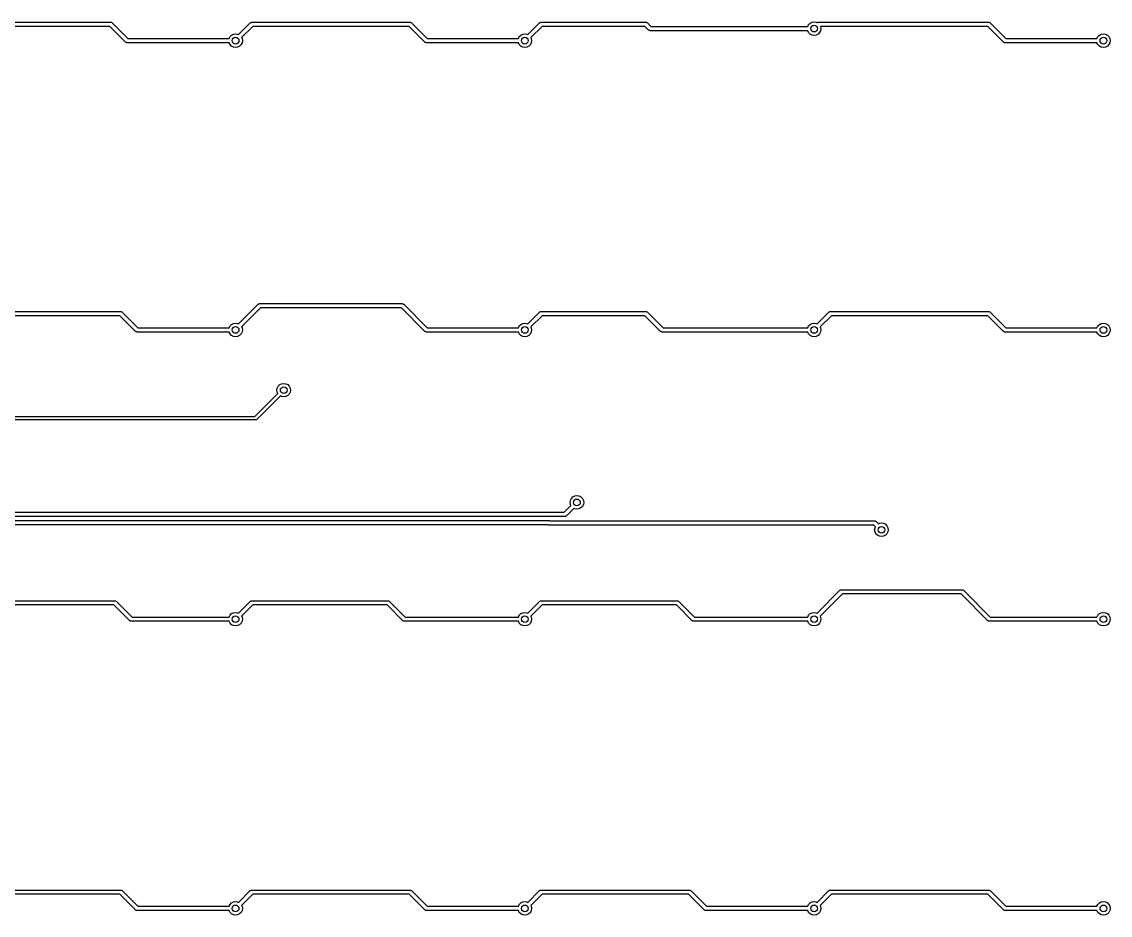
# Model space of a CAD drawing. Extents: x 3.43 to 10.86, y -3.06 to -0.6.
# Drawn here: x 8.346 to 10.864, y -3.055 to -0.988 of the extents above; entities that cross this region are included whole.
import ezdxf

# ---------------------------------------------------------------- set-up
doc = ezdxf.new("R2010")
doc.units = 0
doc.header["$MEASUREMENT"] = 0
doc.layers.add('BLACK', color=7, linetype='CONTINUOUS')

msp = doc.modelspace()

# ---------------------------------------------------------------- linework, layer by layer
at = {"layer": 'BLACK', "linetype": 'CONTINUOUS'}
for p, q in [((8.20864, -0.989192), (8.55152, -0.989192)), ((8.54949, -0.999034), (8.21068, -0.999034)), ((8.58575, -1.0353), (8.54949, -0.999034)), ((8.55152, -0.989192), (8.55239, -0.989317)), ((8.55239, -0.989317), (8.55257, -0.989305)), ((8.55257, -0.989305), (8.55267, -0.989358)), ((8.55267, -0.989358), (8.55292, -0.989394)), ((8.55292, -0.989394), (8.55394, -0.990052)), ((8.55394, -0.990052), (8.555, -0.990633)), ((8.555, -0.990633), (8.59127, -1.0269)), ((8.84717, -1.01791), (8.87445, -0.990633)), ((8.87997, -0.999034), (8.85413, -1.02487)), ((8.87445, -0.990633), (8.87515, -0.990109)), ((8.87515, -0.990109), (8.87527, -0.989972)), ((8.87527, -0.989972), (8.87538, -0.98994)), ((8.87538, -0.98994), (8.87558, -0.989788)), ((8.87558, -0.989788), (8.87677, -0.989533)), ((8.87677, -0.989533), (8.87793, -0.989192)), ((8.87793, -0.989192), (9.24394, -0.989192)), ((9.2419, -0.999034), (8.87997, -0.999034)), ((9.27817, -1.0353), (9.2419, -0.999034)), ((9.24394, -0.989192), (9.24481, -0.989317)), ((9.24481, -0.989317), (9.24499, -0.989305)), ((9.24499, -0.989305), (9.24508, -0.989358)), ((9.24508, -0.989358), (9.24534, -0.989394)), ((9.24534, -0.989394), (9.24635, -0.990052)), ((9.24635, -0.990052), (9.24742, -0.990633)), ((9.24742, -0.990633), (9.28369, -1.0269)), ((9.51646, -1.01791), (9.54374, -0.990633)), ((9.54926, -0.999034), (9.52342, -1.02487)), ((9.54374, -0.990633), (9.54444, -0.990109)), ((9.54444, -0.990109), (9.54456, -0.989972)), ((9.54456, -0.989972), (9.54467, -0.98994)), ((9.54467, -0.98994), (9.54487, -0.989788)), ((9.54487, -0.989788), (9.54606, -0.989533)), ((9.54606, -0.989533), (9.54722, -0.989192)), ((9.54722, -0.989192), (9.78942, -0.989192)), ((9.78738, -0.999034), (9.54926, -0.999034)), ((9.79577, -1.00742), (9.78738, -0.999034)), ((9.78942, -0.989192), (9.79029, -0.989317)), ((9.79029, -0.989317), (9.79047, -0.989305)), ((9.79047, -0.989305), (9.79057, -0.989358)), ((9.79057, -0.989358), (9.79082, -0.989394)), ((9.79082, -0.989394), (9.79184, -0.990052)), ((9.79184, -0.990052), (9.7929, -0.990633)), ((9.7929, -0.990633), (9.80128, -0.999015)), ((9.80128, -0.999015), (10.1639, -0.999015)), ((10.1639, -0.999015), (10.1661, -0.99468)), ((10.1661, -0.99468), (10.1695, -0.991196)), ((10.1695, -0.991196), (10.1739, -0.988959)), ((10.1739, -0.988959), (10.1788, -0.988189)), ((10.1788, -0.988189), (10.1837, -0.988959)), ((10.1837, -0.988959), (10.1859, -0.990082)), ((10.1859, -0.990082), (10.186, -0.989972)), ((10.186, -0.989972), (10.1861, -0.98994)), ((10.1861, -0.98994), (10.1863, -0.989788)), ((10.1863, -0.989788), (10.1875, -0.989533)), ((10.1875, -0.989533), (10.1886, -0.989192)), ((10.1886, -0.989192), (10.5825, -0.989192)), ((10.5805, -0.999034), (10.1938, -0.999034)), ((10.1938, -0.999034), (10.1938, -0.99907)), ((10.1938, -0.99907), (10.1945, -1.00394)), ((10.1945, -1.00394), (10.1938, -1.0088)), ((10.6168, -1.0353), (10.5805, -0.999034)), ((10.5825, -0.989192), (10.5834, -0.989317)), ((10.5834, -0.989317), (10.5836, -0.989305)), ((10.5836, -0.989305), (10.5837, -0.989358)), ((10.5837, -0.989358), (10.5839, -0.989394)), ((10.5839, -0.989394), (10.5849, -0.990052)), ((10.5849, -0.990052), (10.586, -0.990633)), ((10.586, -0.990633), (10.6223, -1.0269)), ((8.59127, -1.0269), (8.82527, -1.0269)), ((8.82527, -1.0269), (8.82748, -1.02257)), ((8.82748, -1.02257), (8.83096, -1.01908)), ((8.83096, -1.01908), (8.83535, -1.01685)), ((8.83535, -1.01685), (8.84022, -1.01608)), ((8.84022, -1.01608), (8.84509, -1.01685)), ((8.84509, -1.01685), (8.84717, -1.01791)), ((8.85413, -1.02487), (8.8552, -1.02696)), ((8.8552, -1.02696), (8.85597, -1.03182)), ((8.85597, -1.03182), (8.8552, -1.03669)), ((9.28369, -1.0269), (9.49456, -1.0269)), ((9.49456, -1.0269), (9.49677, -1.02257)), ((9.49677, -1.02257), (9.50025, -1.01908)), ((9.50025, -1.01908), (9.50464, -1.01685)), ((9.50464, -1.01685), (9.50951, -1.01608)), ((9.50951, -1.01608), (9.51438, -1.01685)), ((9.51438, -1.01685), (9.51646, -1.01791)), ((9.52342, -1.02487), (9.52449, -1.02696)), ((9.52449, -1.02696), (9.52526, -1.03182)), ((9.52526, -1.03182), (9.52449, -1.03669)), ((9.79683, -1.008), (9.79577, -1.00742)), ((9.79785, -1.00866), (9.79683, -1.008)), ((9.7981, -1.00869), (9.79785, -1.00866)), ((9.7982, -1.00874), (9.7981, -1.00869)), ((9.79838, -1.00873), (9.7982, -1.00874)), ((9.79925, -1.00886), (9.79838, -1.00873)), ((10.1639, -1.00886), (9.79925, -1.00886)), ((10.1661, -1.01319), (10.1639, -1.00886)), ((10.1695, -1.01668), (10.1661, -1.01319)), ((10.1739, -1.01891), (10.1695, -1.01668)), ((10.1788, -1.01968), (10.1739, -1.01891)), ((10.1837, -1.01891), (10.1788, -1.01968)), ((10.1881, -1.01668), (10.1837, -1.01891)), ((10.1915, -1.01319), (10.1881, -1.01668)), ((10.1938, -1.0088), (10.1915, -1.01319)), ((10.6223, -1.0269), (10.8331, -1.0269)), ((10.8331, -1.0269), (10.8354, -1.02257)), ((10.8354, -1.02257), (10.8388, -1.01908)), ((10.8388, -1.01908), (10.8432, -1.01685)), ((10.8432, -1.01685), (10.8481, -1.01608)), ((10.8481, -1.01608), (10.853, -1.01685)), ((10.853, -1.01685), (10.8573, -1.01908)), ((10.8573, -1.01908), (10.8608, -1.02257)), ((10.8608, -1.02257), (10.8631, -1.02696)), ((10.8631, -1.02696), (10.8638, -1.03182)), ((10.8638, -1.03182), (10.8631, -1.03669)), ((8.58682, -1.03588), (8.58575, -1.0353)), ((8.58784, -1.03654), (8.58682, -1.03588)), ((8.58809, -1.03658), (8.58784, -1.03654)), ((8.58819, -1.03663), (8.58809, -1.03658)), ((8.58837, -1.03662), (8.58819, -1.03663)), ((8.58923, -1.03674), (8.58837, -1.03662)), ((8.82527, -1.03674), (8.58923, -1.03674)), ((8.82748, -1.04108), (8.82527, -1.03674)), ((8.83096, -1.04456), (8.82748, -1.04108)), ((8.83535, -1.0468), (8.83096, -1.04456)), ((8.84022, -1.04757), (8.83535, -1.0468)), ((8.84509, -1.0468), (8.84022, -1.04757)), ((8.84948, -1.04456), (8.84509, -1.0468)), ((8.85296, -1.04108), (8.84948, -1.04456)), ((8.8552, -1.03669), (8.85296, -1.04108)), ((9.27923, -1.03588), (9.27817, -1.0353)), ((9.28025, -1.03654), (9.27923, -1.03588)), ((9.2805, -1.03658), (9.28025, -1.03654)), ((9.2806, -1.03663), (9.2805, -1.03658)), ((9.28078, -1.03662), (9.2806, -1.03663)), ((9.28165, -1.03674), (9.28078, -1.03662)), ((9.49456, -1.03674), (9.28165, -1.03674)), ((9.49677, -1.04108), (9.49456, -1.03674)), ((9.50025, -1.04456), (9.49677, -1.04108)), ((9.50464, -1.0468), (9.50025, -1.04456)), ((9.50951, -1.04757), (9.50464, -1.0468)), ((9.51438, -1.0468), (9.50951, -1.04757)), ((9.51877, -1.04456), (9.51438, -1.0468)), ((9.52225, -1.04108), (9.51877, -1.04456)), ((9.52449, -1.03669), (9.52225, -1.04108)), ((10.6178, -1.03588), (10.6168, -1.0353)), ((10.6188, -1.03654), (10.6178, -1.03588)), ((10.6191, -1.03658), (10.6188, -1.03654)), ((10.6192, -1.03663), (10.6191, -1.03658)), ((10.6194, -1.03662), (10.6192, -1.03663)), ((10.6202, -1.03674), (10.6194, -1.03662)), ((10.8331, -1.03674), (10.6202, -1.03674)), ((10.8354, -1.04108), (10.8331, -1.03674)), ((10.8388, -1.04456), (10.8354, -1.04108)), ((10.8432, -1.0468), (10.8388, -1.04456)), ((10.8481, -1.04757), (10.8432, -1.0468)), ((10.853, -1.0468), (10.8481, -1.04757)), ((10.8573, -1.04456), (10.853, -1.0468)), ((10.8608, -1.04108), (10.8573, -1.04456)), ((10.8631, -1.03669), (10.8608, -1.04108)), ((8.20864, -1.65848), (8.57465, -1.65848)), ((8.57465, -1.65848), (8.57552, -1.65861)), ((8.57552, -1.65861), (8.5757, -1.6586)), ((8.5757, -1.6586), (8.57579, -1.65865)), ((8.57579, -1.65865), (8.57605, -1.65869)), ((8.57605, -1.65869), (8.57706, -1.65934)), ((8.57706, -1.65934), (8.57813, -1.65992)), ((8.57813, -1.65992), (8.6144, -1.69619)), ((8.84717, -1.6872), (8.89251, -1.64186)), ((8.89803, -1.65026), (8.85413, -1.69416)), ((8.89251, -1.64186), (8.89322, -1.64134)), ((8.89322, -1.64134), (8.89333, -1.6412)), ((8.89333, -1.6412), (8.89344, -1.64117)), ((8.89344, -1.64117), (8.89364, -1.64102)), ((8.89364, -1.64102), (8.89483, -1.64076)), ((8.89483, -1.64076), (8.89599, -1.64042)), ((8.89599, -1.64042), (9.22588, -1.64042)), ((9.22384, -1.65026), (8.89803, -1.65026)), ((9.27817, -1.70459), (9.22384, -1.65026)), ((9.22588, -1.64042), (9.22674, -1.64054)), ((9.22674, -1.64054), (9.22692, -1.64053)), ((9.22692, -1.64053), (9.22702, -1.64059)), ((9.22702, -1.64059), (9.22727, -1.64062)), ((9.22727, -1.64062), (9.22829, -1.64128)), ((9.22829, -1.64128), (9.22936, -1.64186)), ((9.22936, -1.64186), (9.28369, -1.69619)), ((9.51646, -1.6872), (9.54374, -1.65992)), ((9.54374, -1.65992), (9.54444, -1.6594)), ((9.54444, -1.6594), (9.54456, -1.65926)), ((9.54456, -1.65926), (9.54467, -1.65923)), ((9.54467, -1.65923), (9.54487, -1.65908)), ((9.54487, -1.65908), (9.54606, -1.65882)), ((9.54606, -1.65882), (9.54722, -1.65848)), ((9.54722, -1.65848), (9.78942, -1.65848)), ((9.78942, -1.65848), (9.79029, -1.65861)), ((9.79029, -1.65861), (9.79047, -1.6586)), ((9.79047, -1.6586), (9.79057, -1.65865)), ((9.79057, -1.65865), (9.79082, -1.65869)), ((9.79082, -1.65869), (9.79184, -1.65934)), ((9.79184, -1.65934), (9.7929, -1.65992)), ((9.7929, -1.65992), (9.82917, -1.69619)), ((10.1858, -1.6872), (10.213, -1.65992)), ((10.213, -1.65992), (10.2137, -1.6594)), ((10.2137, -1.6594), (10.2139, -1.65926)), ((10.2139, -1.65926), (10.214, -1.65923)), ((10.214, -1.65923), (10.2142, -1.65908)), ((10.2142, -1.65908), (10.2153, -1.65882)), ((10.2153, -1.65882), (10.2165, -1.65848)), ((10.2165, -1.65848), (10.5825, -1.65848)), ((10.5825, -1.65848), (10.5834, -1.65861)), ((10.5834, -1.65861), (10.5836, -1.6586)), ((10.5836, -1.6586), (10.5837, -1.65865)), ((10.5837, -1.65865), (10.5839, -1.65869)), ((10.5839, -1.65869), (10.5849, -1.65934)), ((10.5849, -1.65934), (10.586, -1.65992)), ((10.586, -1.65992), (10.6223, -1.69619)), ((8.57261, -1.66833), (8.21068, -1.66833)), ((8.60888, -1.70459), (8.57261, -1.66833)), ((8.83096, -1.68837), (8.83535, -1.68614)), ((8.83535, -1.68614), (8.84022, -1.68537)), ((8.84022, -1.68537), (8.84509, -1.68614)), ((8.84509, -1.68614), (8.84717, -1.6872)), ((9.50025, -1.68837), (9.50464, -1.68614)), ((9.50464, -1.68614), (9.50951, -1.68537)), ((9.50951, -1.68537), (9.51438, -1.68614)), ((9.51438, -1.68614), (9.51646, -1.6872)), ((9.54926, -1.66833), (9.52342, -1.69416)), ((9.78738, -1.66833), (9.54926, -1.66833)), ((9.82365, -1.70459), (9.78738, -1.66833)), ((10.1695, -1.68837), (10.1739, -1.68614)), ((10.1739, -1.68614), (10.1788, -1.68537)), ((10.1788, -1.68537), (10.1837, -1.68614)), ((10.1837, -1.68614), (10.1858, -1.6872)), ((10.2186, -1.66833), (10.1927, -1.69416)), ((10.5805, -1.66833), (10.2186, -1.66833)), ((10.6168, -1.70459), (10.5805, -1.66833)), ((10.8388, -1.68837), (10.8432, -1.68614)), ((10.8432, -1.68614), (10.8481, -1.68537)), ((10.8481, -1.68537), (10.853, -1.68614)), ((10.853, -1.68614), (10.8573, -1.68837)), ((8.60994, -1.70518), (8.60888, -1.70459)), ((8.61096, -1.70583), (8.60994, -1.70518)), ((8.61121, -1.70587), (8.61096, -1.70583)), ((8.61131, -1.70592), (8.61121, -1.70587)), ((8.61149, -1.70591), (8.61131, -1.70592)), ((8.61236, -1.70604), (8.61149, -1.70591)), ((8.82527, -1.70604), (8.61236, -1.70604)), ((8.6144, -1.69619), (8.82527, -1.69619)), ((8.82527, -1.69619), (8.82748, -1.69186)), ((8.82748, -1.71037), (8.82527, -1.70604)), ((8.82748, -1.69186), (8.83096, -1.68837)), ((8.83096, -1.71386), (8.82748, -1.71037)), ((8.85296, -1.71037), (8.84948, -1.71386)), ((8.8552, -1.70598), (8.85296, -1.71037)), ((8.85413, -1.69416), (8.8552, -1.69625)), ((8.8552, -1.69625), (8.85597, -1.70111)), ((8.85597, -1.70111), (8.8552, -1.70598)), ((9.27923, -1.70518), (9.27817, -1.70459)), ((9.28025, -1.70583), (9.27923, -1.70518)), ((9.2805, -1.70587), (9.28025, -1.70583)), ((9.2806, -1.70592), (9.2805, -1.70587)), ((9.28078, -1.70591), (9.2806, -1.70592)), ((9.28165, -1.70604), (9.28078, -1.70591)), ((9.49456, -1.70604), (9.28165, -1.70604)), ((9.28369, -1.69619), (9.49456, -1.69619)), ((9.49456, -1.69619), (9.49677, -1.69186)), ((9.49677, -1.71037), (9.49456, -1.70604)), ((9.49677, -1.69186), (9.50025, -1.68837)), ((9.50025, -1.71386), (9.49677, -1.71037)), ((9.52225, -1.71037), (9.51877, -1.71386)), ((9.52449, -1.70598), (9.52225, -1.71037)), ((9.52342, -1.69416), (9.52449, -1.69625)), ((9.52449, -1.69625), (9.52526, -1.70111)), ((9.52526, -1.70111), (9.52449, -1.70598)), ((9.82472, -1.70518), (9.82365, -1.70459)), ((9.82574, -1.70583), (9.82472, -1.70518)), ((9.82599, -1.70587), (9.82574, -1.70583)), ((9.82608, -1.70592), (9.82599, -1.70587)), ((9.82627, -1.70591), (9.82608, -1.70592)), ((9.82713, -1.70604), (9.82627, -1.70591)), ((10.1639, -1.70604), (9.82713, -1.70604)), ((9.82917, -1.69619), (10.1639, -1.69619)), ((10.1639, -1.69619), (10.1661, -1.69186)), ((10.1661, -1.71037), (10.1639, -1.70604)), ((10.1661, -1.69186), (10.1695, -1.68837)), ((10.1695, -1.71386), (10.1661, -1.71037)), ((10.1915, -1.71037), (10.1881, -1.71386)), ((10.1938, -1.70598), (10.1915, -1.71037)), ((10.1927, -1.69416), (10.1938, -1.69625)), ((10.1938, -1.69625), (10.1945, -1.70111)), ((10.1945, -1.70111), (10.1938, -1.70598)), ((10.6178, -1.70518), (10.6168, -1.70459)), ((10.6188, -1.70583), (10.6178, -1.70518)), ((10.6191, -1.70587), (10.6188, -1.70583)), ((10.6192, -1.70592), (10.6191, -1.70587)), ((10.6194, -1.70591), (10.6192, -1.70592)), ((10.6202, -1.70604), (10.6194, -1.70591)), ((10.8331, -1.70604), (10.6202, -1.70604)), ((10.6223, -1.69619), (10.8331, -1.69619)), ((10.8331, -1.69619), (10.8354, -1.69186)), ((10.8354, -1.71037), (10.8331, -1.70604)), ((10.8354, -1.69186), (10.8388, -1.68837)), ((10.8388, -1.71386), (10.8354, -1.71037)), ((10.8573, -1.68837), (10.8608, -1.69186)), ((10.8608, -1.71037), (10.8573, -1.71386)), ((10.8608, -1.69186), (10.8631, -1.69625)), ((10.8631, -1.70598), (10.8608, -1.71037)), ((10.8631, -1.69625), (10.8638, -1.70111)), ((10.8638, -1.70111), (10.8631, -1.70598)), ((8.83535, -1.71609), (8.83096, -1.71386)), ((8.84022, -1.71686), (8.83535, -1.71609)), ((8.84509, -1.71609), (8.84022, -1.71686)), ((8.84948, -1.71386), (8.84509, -1.71609)), ((9.50464, -1.71609), (9.50025, -1.71386)), ((9.50951, -1.71686), (9.50464, -1.71609)), ((9.51438, -1.71609), (9.50951, -1.71686)), ((9.51877, -1.71386), (9.51438, -1.71609)), ((10.1739, -1.71609), (10.1695, -1.71386)), ((10.1788, -1.71686), (10.1739, -1.71609)), ((10.1837, -1.71609), (10.1788, -1.71686)), ((10.1881, -1.71386), (10.1837, -1.71609)), ((10.8432, -1.71609), (10.8388, -1.71386)), ((10.8481, -1.71686), (10.8432, -1.71609)), ((10.853, -1.71609), (10.8481, -1.71686)), ((10.8573, -1.71386), (10.853, -1.71609)), ((8.93602, -1.84055), (8.93679, -1.83568)), ((8.93679, -1.83568), (8.93903, -1.83129)), ((8.93903, -1.83129), (8.94251, -1.82781)), ((8.94251, -1.82781), (8.9469, -1.82557)), ((8.9469, -1.82557), (8.95177, -1.8248)), ((8.95177, -1.8248), (8.95663, -1.82557)), ((8.95663, -1.82557), (8.96102, -1.82781)), ((8.96102, -1.82781), (8.96451, -1.83129)), ((8.96451, -1.83129), (8.96674, -1.83568)), ((8.96674, -1.83568), (8.96752, -1.84055)), ((8.88518, -1.90157), (8.93832, -1.84843)), ((8.94389, -1.85399), (8.88959, -1.9083)), ((8.93679, -1.84542), (8.93602, -1.84055)), ((8.93832, -1.84843), (8.93679, -1.84542)), ((8.9469, -1.85553), (8.94389, -1.85399)), ((8.95177, -1.8563), (8.9469, -1.85553)), ((8.95663, -1.85553), (8.95177, -1.8563)), ((8.96102, -1.85329), (8.95663, -1.85553)), ((8.96451, -1.84981), (8.96102, -1.85329)), ((8.96674, -1.84542), (8.96451, -1.84981)), ((8.96752, -1.84055), (8.96674, -1.84542)), ((8.88681, -1.90945), (5.80844, -1.90945)), ((5.81007, -1.90157), (8.88518, -1.90157)), ((8.88711, -1.90935), (8.88681, -1.90945)), ((8.88742, -1.9094), (8.88711, -1.90935)), ((8.88824, -1.90898), (8.88742, -1.9094)), ((8.88912, -1.9087), (8.88824, -1.90898)), ((8.88931, -1.90844), (8.88912, -1.9087)), ((8.88959, -1.9083), (8.88931, -1.90844)), ((9.61718, -2.09114), (9.62066, -2.08765)), ((9.62066, -2.08765), (9.62505, -2.08542)), ((9.62505, -2.08542), (9.62992, -2.08464)), ((9.62992, -2.08464), (9.63478, -2.08542)), ((9.63478, -2.08542), (9.63917, -2.08765)), ((9.63917, -2.08765), (9.64266, -2.09114)), ((9.60052, -2.12283), (9.616, -2.10735)), ((9.62296, -2.11431), (9.60604, -2.13123)), ((9.61417, -2.10039), (9.61494, -2.09553)), ((9.61494, -2.10526), (9.61417, -2.10039)), ((9.61494, -2.09553), (9.61718, -2.09114)), ((9.616, -2.10735), (9.61494, -2.10526)), ((9.62505, -2.11537), (9.62296, -2.11431)), ((9.63917, -2.11313), (9.63478, -2.11537)), ((9.64266, -2.10965), (9.63917, -2.11313)), ((9.64266, -2.09114), (9.64489, -2.09553)), ((9.64489, -2.10526), (9.64266, -2.10965)), ((9.64489, -2.09553), (9.64566, -2.10039)), ((9.64566, -2.10039), (9.64489, -2.10526)), ((9.60256, -2.13267), (4.59244, -2.13267)), ((4.59447, -2.12283), (9.60052, -2.12283)), ((9.60372, -2.13233), (9.60256, -2.13267)), ((9.60491, -2.13207), (9.60372, -2.13233)), ((9.60511, -2.13192), (9.60491, -2.13207)), ((9.60522, -2.13189), (9.60511, -2.13192)), ((9.60534, -2.13175), (9.60522, -2.13189)), ((9.60604, -2.13123), (9.60534, -2.13175)), ((9.62992, -2.11614), (9.62505, -2.11537)), ((9.63478, -2.11537), (9.62992, -2.11614)), ((9.56385, -2.15223), (4.57349, -2.15223)), ((4.57553, -2.14239), (9.56528, -2.14239)), ((9.56452, -2.15266), (9.56385, -2.15223)), ((9.56478, -2.1527), (9.56452, -2.15266)), ((9.56487, -2.15275), (9.56478, -2.1527)), ((9.56505, -2.15274), (9.56487, -2.15275)), ((9.56592, -2.15287), (9.56505, -2.15274)), ((9.56528, -2.14239), (9.56615, -2.14251)), ((10.3168, -2.15287), (9.56592, -2.15287)), ((9.56615, -2.14251), (9.56633, -2.1425)), ((9.56633, -2.1425), (9.56643, -2.14255)), ((9.56643, -2.14255), (9.56668, -2.14259)), ((9.56668, -2.14259), (9.56735, -2.14302)), ((9.56735, -2.14302), (10.3189, -2.14302)), ((10.3207, -2.1567), (10.3168, -2.15287)), ((10.3188, -2.16366), (10.3196, -2.15879)), ((10.3196, -2.16852), (10.3188, -2.16366)), ((10.3189, -2.14302), (10.3197, -2.14315)), ((10.3196, -2.15879), (10.3207, -2.1567)), ((10.3197, -2.14315), (10.3199, -2.14314)), ((10.3199, -2.14314), (10.32, -2.14319)), ((10.32, -2.14319), (10.3203, -2.14323)), ((10.3203, -2.14323), (10.3213, -2.14388)), ((10.3213, -2.14388), (10.3224, -2.14447)), ((10.3224, -2.14447), (10.3276, -2.14974)), ((10.3276, -2.14974), (10.3297, -2.14868)), ((10.3297, -2.14868), (10.3346, -2.14791)), ((10.3346, -2.14791), (10.3394, -2.14868)), ((10.3394, -2.14868), (10.3438, -2.15092)), ((10.3438, -2.15092), (10.3473, -2.1544)), ((10.3473, -2.1544), (10.3496, -2.15879)), ((10.3496, -2.15879), (10.3503, -2.16366)), ((10.3503, -2.16366), (10.3496, -2.16852)), ((10.3218, -2.17291), (10.3196, -2.16852)), ((10.3253, -2.1764), (10.3218, -2.17291)), ((10.3297, -2.17863), (10.3253, -2.1764)), ((10.3346, -2.1794), (10.3297, -2.17863)), ((10.3394, -2.17863), (10.3346, -2.1794)), ((10.3438, -2.1764), (10.3394, -2.17863)), ((10.3473, -2.17291), (10.3438, -2.1764)), ((10.3496, -2.16852), (10.3473, -2.17291)), ((10.1858, -2.35649), (10.2386, -2.30362)), ((10.2441, -2.31202), (10.1927, -2.36345)), ((10.2386, -2.30362), (10.2393, -2.3031)), ((10.2393, -2.3031), (10.2394, -2.30296)), ((10.2394, -2.30296), (10.2396, -2.30293)), ((10.2396, -2.30293), (10.2398, -2.30278)), ((10.2398, -2.30278), (10.2409, -2.30252)), ((10.2409, -2.30252), (10.2421, -2.30218)), ((10.2421, -2.30218), (10.521, -2.30218)), ((10.5189, -2.31202), (10.2441, -2.31202)), ((10.5808, -2.37389), (10.5189, -2.31202)), ((10.521, -2.30218), (10.5218, -2.30231)), ((10.5218, -2.30231), (10.522, -2.30229)), ((10.522, -2.30229), (10.5221, -2.30235)), ((10.5221, -2.30235), (10.5224, -2.30238)), ((10.5224, -2.30238), (10.5234, -2.30304)), ((10.5234, -2.30304), (10.5245, -2.30362)), ((10.5245, -2.30362), (10.5863, -2.36548)), ((8.20864, -2.32777), (8.56108, -2.32777)), ((8.55904, -2.33762), (8.21068, -2.33762)), ((8.59531, -2.37389), (8.55904, -2.33762)), ((8.56108, -2.32777), (8.56194, -2.3279)), ((8.56194, -2.3279), (8.56213, -2.32789)), ((8.56213, -2.32789), (8.56222, -2.32794)), ((8.56222, -2.32794), (8.56247, -2.32798)), ((8.56247, -2.32798), (8.56349, -2.32863)), ((8.56349, -2.32863), (8.56456, -2.32922)), ((8.56456, -2.32922), (8.60083, -2.36548)), ((8.84717, -2.35649), (8.87445, -2.32922)), ((8.87997, -2.33762), (8.85413, -2.36345)), ((8.87445, -2.32922), (8.87515, -2.32869)), ((8.87515, -2.32869), (8.87527, -2.32855)), ((8.87527, -2.32855), (8.87538, -2.32852)), ((8.87538, -2.32852), (8.87558, -2.32837)), ((8.87558, -2.32837), (8.87677, -2.32811)), ((8.87677, -2.32811), (8.87793, -2.32777)), ((8.87793, -2.32777), (9.19293, -2.32777)), ((9.19089, -2.33762), (8.87997, -2.33762)), ((9.22716, -2.37389), (9.19089, -2.33762)), ((9.19293, -2.32777), (9.1938, -2.3279)), ((9.1938, -2.3279), (9.19398, -2.32789)), ((9.19398, -2.32789), (9.19407, -2.32794)), ((9.19407, -2.32794), (9.19433, -2.32798)), ((9.19433, -2.32798), (9.19534, -2.32863)), ((9.19534, -2.32863), (9.19641, -2.32922)), ((9.19641, -2.32922), (9.23268, -2.36548)), ((9.51646, -2.35649), (9.54374, -2.32922)), ((9.54926, -2.33762), (9.52342, -2.36345)), ((9.54374, -2.32922), (9.54444, -2.32869)), ((9.54444, -2.32869), (9.54456, -2.32855)), ((9.54456, -2.32855), (9.54467, -2.32852)), ((9.54467, -2.32852), (9.54487, -2.32837)), ((9.54487, -2.32837), (9.54606, -2.32811)), ((9.54606, -2.32811), (9.54722, -2.32777)), ((9.54722, -2.32777), (9.86222, -2.32777)), ((9.86018, -2.33762), (9.54926, -2.33762)), ((9.89645, -2.37389), (9.86018, -2.33762)), ((9.86222, -2.32777), (9.86309, -2.3279)), ((9.86309, -2.3279), (9.86327, -2.32789)), ((9.86327, -2.32789), (9.86336, -2.32794)), ((9.86336, -2.32794), (9.86362, -2.32798)), ((9.86362, -2.32798), (9.86464, -2.32863)), ((9.86464, -2.32863), (9.8657, -2.32922)), ((9.8657, -2.32922), (9.90197, -2.36548)), ((8.60083, -2.36548), (8.82527, -2.36548)), ((8.82527, -2.36548), (8.82748, -2.36115)), ((8.82748, -2.36115), (8.83096, -2.35767)), ((8.83096, -2.35767), (8.83535, -2.35543)), ((8.83535, -2.35543), (8.84022, -2.35466)), ((8.84022, -2.35466), (8.84509, -2.35543)), ((8.84509, -2.35543), (8.84717, -2.35649)), ((8.85413, -2.36345), (8.8552, -2.36554)), ((8.8552, -2.36554), (8.85597, -2.37041)), ((9.23268, -2.36548), (9.49456, -2.36548)), ((9.49456, -2.36548), (9.49677, -2.36115)), ((9.49677, -2.36115), (9.50025, -2.35767)), ((9.50025, -2.35767), (9.50464, -2.35543)), ((9.50464, -2.35543), (9.50951, -2.35466)), ((9.50951, -2.35466), (9.51438, -2.35543)), ((9.51438, -2.35543), (9.51646, -2.35649)), ((9.52342, -2.36345), (9.52449, -2.36554)), ((9.52449, -2.36554), (9.52526, -2.37041)), ((9.90197, -2.36548), (10.1639, -2.36548)), ((10.1639, -2.36548), (10.1661, -2.36115)), ((10.1661, -2.36115), (10.1695, -2.35767)), ((10.1695, -2.35767), (10.1739, -2.35543)), ((10.1739, -2.35543), (10.1788, -2.35466)), ((10.1788, -2.35466), (10.1837, -2.35543)), ((10.1837, -2.35543), (10.1858, -2.35649)), ((10.1927, -2.36345), (10.1938, -2.36554)), ((10.1938, -2.36554), (10.1945, -2.37041)), ((10.5863, -2.36548), (10.8331, -2.36548)), ((10.8331, -2.36548), (10.8354, -2.36115)), ((10.8354, -2.36115), (10.8388, -2.35767)), ((10.8388, -2.35767), (10.8432, -2.35543)), ((10.8432, -2.35543), (10.8481, -2.35466)), ((10.8481, -2.35466), (10.853, -2.35543)), ((10.853, -2.35543), (10.8573, -2.35767)), ((10.8573, -2.35767), (10.8608, -2.36115)), ((10.8608, -2.36115), (10.8631, -2.36554)), ((10.8631, -2.36554), (10.8638, -2.37041)), ((8.59637, -2.37447), (8.59531, -2.37389)), ((8.59739, -2.37512), (8.59637, -2.37447)), ((8.59764, -2.37516), (8.59739, -2.37512)), ((8.59774, -2.37521), (8.59764, -2.37516)), ((8.59792, -2.3752), (8.59774, -2.37521)), ((8.59879, -2.37533), (8.59792, -2.3752)), ((8.82527, -2.37533), (8.59879, -2.37533)), ((8.82748, -2.37966), (8.82527, -2.37533)), ((8.83096, -2.38315), (8.82748, -2.37966)), ((8.83535, -2.38538), (8.83096, -2.38315)), ((8.84022, -2.38615), (8.83535, -2.38538)), ((8.84509, -2.38538), (8.84022, -2.38615)), ((8.84948, -2.38315), (8.84509, -2.38538)), ((8.85296, -2.37966), (8.84948, -2.38315)), ((8.8552, -2.37527), (8.85296, -2.37966)), ((8.85597, -2.37041), (8.8552, -2.37527)), ((9.22822, -2.37447), (9.22716, -2.37389)), ((9.22924, -2.37512), (9.22822, -2.37447)), ((9.22949, -2.37516), (9.22924, -2.37512)), ((9.22959, -2.37521), (9.22949, -2.37516)), ((9.22977, -2.3752), (9.22959, -2.37521)), ((9.23064, -2.37533), (9.22977, -2.3752)), ((9.49456, -2.37533), (9.23064, -2.37533)), ((9.49677, -2.37966), (9.49456, -2.37533)), ((9.50025, -2.38315), (9.49677, -2.37966)), ((9.50464, -2.38538), (9.50025, -2.38315)), ((9.50951, -2.38615), (9.50464, -2.38538)), ((9.51438, -2.38538), (9.50951, -2.38615)), ((9.51877, -2.38315), (9.51438, -2.38538)), ((9.52225, -2.37966), (9.51877, -2.38315)), ((9.52449, -2.37527), (9.52225, -2.37966)), ((9.52526, -2.37041), (9.52449, -2.37527)), ((9.89751, -2.37447), (9.89645, -2.37389)), ((9.89853, -2.37512), (9.89751, -2.37447)), ((9.89878, -2.37516), (9.89853, -2.37512)), ((9.89888, -2.37521), (9.89878, -2.37516)), ((9.89906, -2.3752), (9.89888, -2.37521)), ((9.89993, -2.37533), (9.89906, -2.3752)), ((10.1639, -2.37533), (9.89993, -2.37533)), ((10.1661, -2.37966), (10.1639, -2.37533)), ((10.1695, -2.38315), (10.1661, -2.37966)), ((10.1739, -2.38538), (10.1695, -2.38315)), ((10.1788, -2.38615), (10.1739, -2.38538)), ((10.1837, -2.38538), (10.1788, -2.38615)), ((10.1881, -2.38315), (10.1837, -2.38538)), ((10.1915, -2.37966), (10.1881, -2.38315)), ((10.1938, -2.37527), (10.1915, -2.37966)), ((10.1945, -2.37041), (10.1938, -2.37527)), ((10.5819, -2.37447), (10.5808, -2.37389)), ((10.5829, -2.37512), (10.5819, -2.37447)), ((10.5831, -2.37516), (10.5829, -2.37512)), ((10.5832, -2.37521), (10.5831, -2.37516)), ((10.5834, -2.3752), (10.5832, -2.37521)), ((10.5843, -2.37533), (10.5834, -2.3752)), ((10.8331, -2.37533), (10.5843, -2.37533)), ((10.8354, -2.37966), (10.8331, -2.37533)), ((10.8388, -2.38315), (10.8354, -2.37966)), ((10.8432, -2.38538), (10.8388, -2.38315)), ((10.8481, -2.38615), (10.8432, -2.38538)), ((10.853, -2.38538), (10.8481, -2.38615)), ((10.8573, -2.38315), (10.853, -2.38538)), ((10.8608, -2.37966), (10.8573, -2.38315)), ((10.8631, -2.37527), (10.8608, -2.37966)), ((10.8638, -2.37041), (10.8631, -2.37527)), ((8.20864, -2.99706), (8.57465, -2.99706)), ((8.57261, -3.00691), (8.21068, -3.00691)), ((8.60888, -3.04318), (8.57261, -3.00691)), ((8.57465, -2.99706), (8.57552, -2.99719)), ((8.57552, -2.99719), (8.5757, -2.99718)), ((8.5757, -2.99718), (8.57579, -2.99723)), ((8.57579, -2.99723), (8.57605, -2.99727)), ((8.57605, -2.99727), (8.57706, -2.99792)), ((8.57706, -2.99792), (8.57813, -2.99851)), ((8.57813, -2.99851), (8.6144, -3.03478)), ((8.84717, -3.02578), (8.87445, -2.99851)), ((8.87997, -3.00691), (8.85413, -3.03274)), ((8.87445, -2.99851), (8.87515, -2.99798)), ((8.87515, -2.99798), (8.87527, -2.99784)), ((8.87527, -2.99784), (8.87538, -2.99781)), ((8.87538, -2.99781), (8.87558, -2.99766)), ((8.87558, -2.99766), (8.87677, -2.99741)), ((8.87677, -2.99741), (8.87793, -2.99706)), ((8.87793, -2.99706), (9.24394, -2.99706)), ((9.2419, -3.00691), (8.87997, -3.00691)), ((9.27817, -3.04318), (9.2419, -3.00691)), ((9.24394, -2.99706), (9.24481, -2.99719)), ((9.24481, -2.99719), (9.24499, -2.99718)), ((9.24499, -2.99718), (9.24508, -2.99723)), ((9.24508, -2.99723), (9.24534, -2.99727)), ((9.24534, -2.99727), (9.24635, -2.99792)), ((9.24635, -2.99792), (9.24742, -2.99851)), ((9.24742, -2.99851), (9.28369, -3.03478)), ((9.51646, -3.02578), (9.54374, -2.99851)), ((9.54926, -3.00691), (9.52342, -3.03274)), ((9.54374, -2.99851), (9.54444, -2.99798)), ((9.54444, -2.99798), (9.54456, -2.99784)), ((9.54456, -2.99784), (9.54467, -2.99781)), ((9.54467, -2.99781), (9.54487, -2.99766)), ((9.54487, -2.99766), (9.54606, -2.99741)), ((9.54606, -2.99741), (9.54722, -2.99706)), ((9.54722, -2.99706), (9.89011, -2.99706)), ((9.88807, -3.00691), (9.54926, -3.00691)), ((9.92434, -3.04318), (9.88807, -3.00691)), ((9.89011, -2.99706), (9.89097, -2.99719)), ((9.89097, -2.99719), (9.89115, -2.99718)), ((9.89115, -2.99718), (9.89125, -2.99723)), ((9.89125, -2.99723), (9.8915, -2.99727)), ((9.8915, -2.99727), (9.89252, -2.99792)), ((9.89252, -2.99792), (9.89359, -2.99851)), ((9.89359, -2.99851), (9.92986, -3.03478)), ((10.1858, -3.02578), (10.213, -2.99851)), ((10.2186, -3.00691), (10.1927, -3.03274)), ((10.213, -2.99851), (10.2137, -2.99798)), ((10.2137, -2.99798), (10.2139, -2.99784)), ((10.2139, -2.99784), (10.214, -2.99781)), ((10.214, -2.99781), (10.2142, -2.99766)), ((10.2142, -2.99766), (10.2153, -2.99741)), ((10.2153, -2.99741), (10.2165, -2.99706)), ((10.2165, -2.99706), (10.5825, -2.99706)), ((10.5805, -3.00691), (10.2186, -3.00691)), ((10.6168, -3.04318), (10.5805, -3.00691)), ((10.5825, -2.99706), (10.5834, -2.99719)), ((10.5834, -2.99719), (10.5836, -2.99718)), ((10.5836, -2.99718), (10.5837, -2.99723)), ((10.5837, -2.99723), (10.5839, -2.99727)), ((10.5839, -2.99727), (10.5849, -2.99792)), ((10.5849, -2.99792), (10.586, -2.99851)), ((10.586, -2.99851), (10.6223, -3.03478)), ((8.60994, -3.04376), (8.60888, -3.04318)), ((8.61096, -3.04442), (8.60994, -3.04376)), ((8.61121, -3.04445), (8.61096, -3.04442)), ((8.61131, -3.04451), (8.61121, -3.04445)), ((8.61149, -3.04449), (8.61131, -3.04451)), ((8.61236, -3.04462), (8.61149, -3.04449)), ((8.82527, -3.04462), (8.61236, -3.04462)), ((8.6144, -3.03478), (8.82527, -3.03478)), ((8.82527, -3.03478), (8.82748, -3.03044)), ((8.82748, -3.04895), (8.82527, -3.04462)), ((8.82748, -3.03044), (8.83096, -3.02696)), ((8.83096, -3.02696), (8.83535, -3.02472)), ((8.83535, -3.02472), (8.84022, -3.02395)), ((8.84022, -3.02395), (8.84509, -3.02472)), ((8.84509, -3.02472), (8.84717, -3.02578)), ((8.8552, -3.04456), (8.85296, -3.04895)), ((8.85413, -3.03274), (8.8552, -3.03483)), ((8.8552, -3.03483), (8.85597, -3.0397)), ((8.85597, -3.0397), (8.8552, -3.04456)), ((9.27923, -3.04376), (9.27817, -3.04318)), ((9.28025, -3.04442), (9.27923, -3.04376)), ((9.2805, -3.04445), (9.28025, -3.04442)), ((9.2806, -3.04451), (9.2805, -3.04445)), ((9.28078, -3.04449), (9.2806, -3.04451)), ((9.28165, -3.04462), (9.28078, -3.04449)), ((9.49456, -3.04462), (9.28165, -3.04462)), ((9.28369, -3.03478), (9.49456, -3.03478)), ((9.49456, -3.03478), (9.49677, -3.03044)), ((9.49677, -3.04895), (9.49456, -3.04462)), ((9.49677, -3.03044), (9.50025, -3.02696)), ((9.50025, -3.02696), (9.50464, -3.02472)), ((9.50464, -3.02472), (9.50951, -3.02395)), ((9.50951, -3.02395), (9.51438, -3.02472)), ((9.51438, -3.02472), (9.51646, -3.02578)), ((9.52449, -3.04456), (9.52225, -3.04895)), ((9.52342, -3.03274), (9.52449, -3.03483)), ((9.52449, -3.03483), (9.52526, -3.0397)), ((9.52526, -3.0397), (9.52449, -3.04456)), ((9.9254, -3.04376), (9.92434, -3.04318)), ((9.92642, -3.04442), (9.9254, -3.04376)), ((9.92667, -3.04445), (9.92642, -3.04442)), ((9.92677, -3.04451), (9.92667, -3.04445)), ((9.92695, -3.04449), (9.92677, -3.04451)), ((9.92782, -3.04462), (9.92695, -3.04449)), ((10.1639, -3.04462), (9.92782, -3.04462)), ((9.92986, -3.03478), (10.1639, -3.03478)), ((10.1639, -3.03478), (10.1661, -3.03044)), ((10.1661, -3.04895), (10.1639, -3.04462)), ((10.1661, -3.03044), (10.1695, -3.02696)), ((10.1695, -3.02696), (10.1739, -3.02472)), ((10.1739, -3.02472), (10.1788, -3.02395)), ((10.1788, -3.02395), (10.1837, -3.02472)), ((10.1837, -3.02472), (10.1858, -3.02578)), ((10.1938, -3.04456), (10.1915, -3.04895)), ((10.1927, -3.03274), (10.1938, -3.03483)), ((10.1938, -3.03483), (10.1945, -3.0397)), ((10.1945, -3.0397), (10.1938, -3.04456)), ((10.6178, -3.04376), (10.6168, -3.04318)), ((10.6188, -3.04442), (10.6178, -3.04376)), ((10.6191, -3.04445), (10.6188, -3.04442)), ((10.6192, -3.04451), (10.6191, -3.04445)), ((10.6194, -3.04449), (10.6192, -3.04451)), ((10.6202, -3.04462), (10.6194, -3.04449)), ((10.8331, -3.04462), (10.6202, -3.04462)), ((10.6223, -3.03478), (10.8331, -3.03478)), ((10.8331, -3.03478), (10.8354, -3.03044)), ((10.8354, -3.04895), (10.8331, -3.04462)), ((10.8354, -3.03044), (10.8388, -3.02696)), ((10.8388, -3.02696), (10.8432, -3.02472)), ((10.8432, -3.02472), (10.8481, -3.02395)), ((10.8481, -3.02395), (10.853, -3.02472)), ((10.853, -3.02472), (10.8573, -3.02696)), ((10.8573, -3.02696), (10.8608, -3.03044)), ((10.8608, -3.03044), (10.8631, -3.03483)), ((10.8631, -3.04456), (10.8608, -3.04895)), ((10.8631, -3.03483), (10.8638, -3.0397)), ((10.8638, -3.0397), (10.8631, -3.04456)), ((8.83096, -3.05244), (8.82748, -3.04895)), ((8.83535, -3.05467), (8.83096, -3.05244)), ((8.84022, -3.05544), (8.83535, -3.05467)), ((8.84509, -3.05467), (8.84022, -3.05544)), ((8.84948, -3.05244), (8.84509, -3.05467)), ((8.85296, -3.04895), (8.84948, -3.05244)), ((9.50025, -3.05244), (9.49677, -3.04895)), ((9.50464, -3.05467), (9.50025, -3.05244)), ((9.50951, -3.05544), (9.50464, -3.05467)), ((9.51438, -3.05467), (9.50951, -3.05544)), ((9.51877, -3.05244), (9.51438, -3.05467)), ((9.52225, -3.04895), (9.51877, -3.05244)), ((10.1695, -3.05244), (10.1661, -3.04895)), ((10.1739, -3.05467), (10.1695, -3.05244)), ((10.1788, -3.05544), (10.1739, -3.05467)), ((10.1837, -3.05467), (10.1788, -3.05544)), ((10.1881, -3.05244), (10.1837, -3.05467)), ((10.1915, -3.04895), (10.1881, -3.05244)), ((10.8388, -3.05244), (10.8354, -3.04895)), ((10.8432, -3.05467), (10.8388, -3.05244)), ((10.8481, -3.05544), (10.8432, -3.05467)), ((10.853, -3.05467), (10.8481, -3.05544)), ((10.8573, -3.05244), (10.853, -3.05467)), ((10.8608, -3.04895), (10.8573, -3.05244))]:
    msp.add_line(p, q, dxfattribs=at)
at = {"layer": 'BLACK'}
for centre in [(10.1788, -1.00394), (8.84022, -1.03182), (9.50951, -1.03182), (10.8481, -1.03182), (8.84022, -1.70111), (9.50951, -1.70111), (10.1788, -1.70111), (10.8481, -1.70111), (8.95177, -1.84055), (9.62992, -2.10039), (10.3346, -2.16366), (8.84022, -2.37041), (9.50951, -2.37041), (10.1788, -2.37041), (10.8481, -2.37041), (8.84022, -3.0397), (9.50951, -3.0397), (10.1788, -3.0397), (10.8481, -3.0397)]:
    msp.add_circle(centre, 0.007874, dxfattribs=at)

doc.saveas('drawing.dxf')
